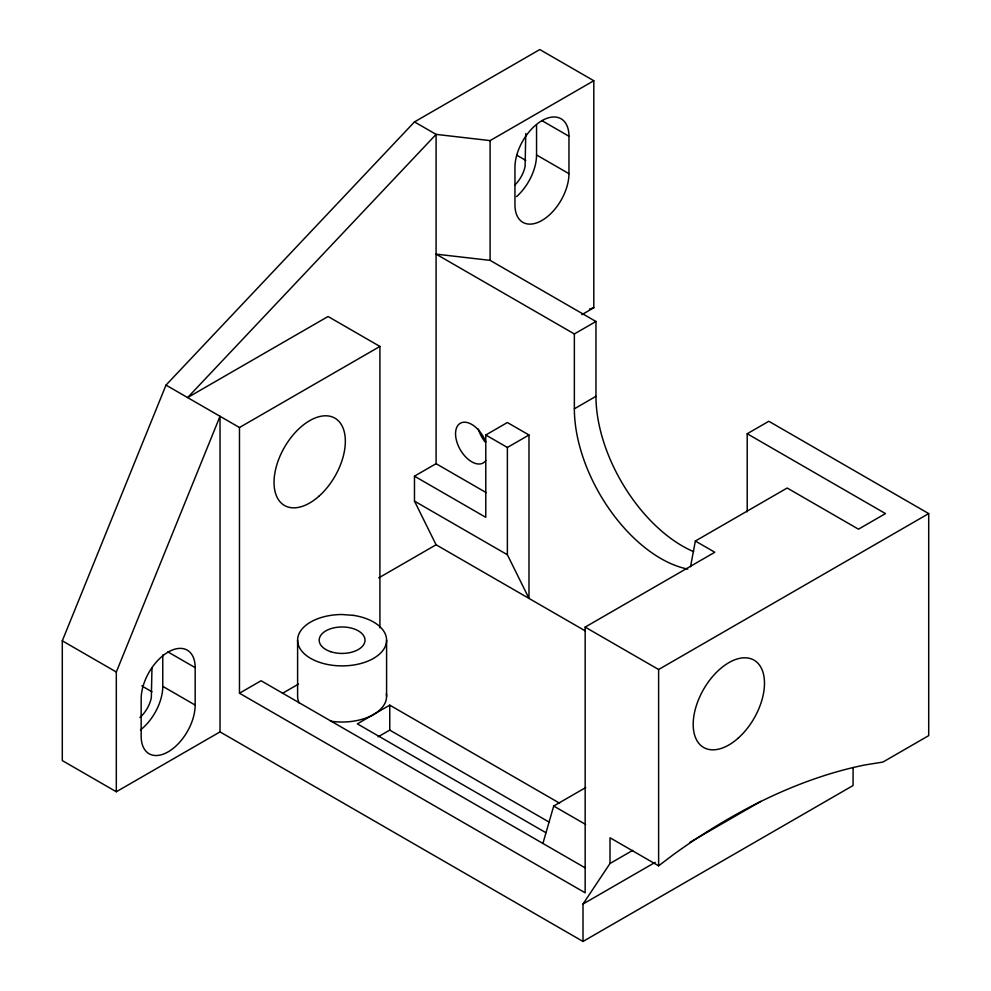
<?xml version="1.0" encoding="UTF-8"?>
<svg xmlns="http://www.w3.org/2000/svg" width="991" height="991" viewBox="0 0 991 991"><rect width="100%" height="100%" fill="white"/><g stroke="black" fill="none" stroke-linecap="round" stroke-linejoin="round"><path stroke-width="1.49" d="M151.97 667.922L151.326 697.775A22.781 13.156 -60 0 1 139.929 717.509M525.75 133.537L525.106 166.377A22.781 13.156 -60 0 1 514.713 185.181M690.516 566.703L695.36 541.024L787.176 488.018L858.479 529.182L885.483 513.586L747.214 433.748L747.214 508.594A122.227 70.559 60 0 1 747.164 511.814M542.907 843.452L553.709 806.03L585.718 787.548M853.078 767.567L853.078 785.529L583.005 941.45L220.027 731.891L116.319 791.759L62.297 760.58L62.297 640.818L166.005 385.103L414.473 121.905L539.798 49.55L593.807 80.729L593.807 307.767L581.841 314.68M116.319 791.759L116.319 672.009L220.027 416.294L220.027 731.891M583.005 941.45L583.005 904.027L610.01 863.483L632.704 850.377M610.01 863.483L610.01 837.767L658.619 865.824L673.385 854.614A623.327 359.882 -60 0 1 864.821 764.978L882.931 762.054L928.703 735.632L928.703 513.586L768.818 421.274L747.214 433.748M414.473 121.905L436.09 134.38L490.099 140.611L593.807 80.729M166.005 385.103L239.475 427.517L379.912 346.429L379.912 627.811M595.963 321.48L490.099 260.36L436.09 254.13L574.359 333.955L595.963 321.48L595.963 396.326A122.227 70.559 60 0 0 693.675 551.677M585.173 630.846L436.09 544.777L414.473 501.112L414.473 476.163L436.09 463.689L486.259 492.663M414.473 476.163L485.776 517.327L485.776 434.999L507.38 422.525L528.983 434.999L528.983 598.415L507.38 554.749L507.38 447.474L528.983 434.999M687.779 569.082A122.227 70.559 60 0 1 574.359 408.8L595.963 396.326M378.735 577.889L436.09 544.777M239.475 427.517L239.475 693.217L261.079 680.743L585.483 868.029M282.435 693.353L298.464 684.112M559.581 803.181L389.76 705.146L357.355 723.851L545.892 832.7M378.091 736.821L389.76 730.094L548.89 821.96M239.475 693.217L585.161 892.804L585.161 627.105L714.796 552.26L695.36 541.024M585.161 627.105L658.619 669.507L928.703 513.586M583.005 904.027L655.2 862.343M689.959 842.276L760.828 801.36M589.484 309.019L593.807 307.767M541.743 120.53L568.958 136.25L568.958 173.673A38.191 22.05 -60 0 1 541.953 220.448A38.191 22.05 -60 0 1 514.948 204.852L514.948 167.429A38.191 22.05 -60 0 1 541.953 120.654A38.191 22.05 -60 0 1 568.958 136.25M536.552 125.015L536.552 154.955L568.958 173.673M516.856 155.24L525.75 160.381M379.912 346.429L328.058 316.501L187.621 397.577L436.09 134.38L436.09 463.689M485.776 434.999L507.38 447.474M414.473 501.112L507.38 554.749M553.709 806.03L585.644 824.462M167.95 651.929L195.177 667.649L195.177 705.072A38.191 22.05 -60 0 1 168.173 751.847A38.191 22.05 -60 0 1 141.168 736.251L141.168 698.828A38.191 22.05 -60 0 1 168.173 652.053A38.191 22.05 -60 0 1 195.177 667.649M162.772 654.915L162.772 686.354L195.177 705.072M141.8 685.908L151.97 691.78M62.297 640.818L116.319 672.009M658.619 669.507L658.619 865.824M574.359 333.955L574.359 408.8M490.099 140.611L490.099 260.36M389.76 705.146L389.76 730.094M386.589 640.198L386.589 696.339M297.61 640.198L297.61 696.339A44.496 25.692 0 0 0 299.121 702.978M386.341 693.65A44.496 25.692 0 0 1 330.585 721.151M485.243 442.159A22.917 13.23 60 0 1 478.368 429.153M162.772 686.354A38.191 22.05 -60 0 1 140.462 729.946M536.552 154.955A38.191 22.05 -60 0 1 516.534 196.639M485.763 460.567A22.917 13.23 60 0 1 461.323 451.425A22.917 13.23 60 0 1 461.323 422.761A22.917 13.23 60 0 1 485.763 441.862M353.614 615.386L342.093 614.519A44.496 25.692 0 0 0 301.772 651.062A44.496 25.692 0 0 0 376.184 656.711A44.496 25.692 0 0 0 353.614 615.386M318.916 496.256A50.417 29.111 -60 0 0 334.896 418.152A50.417 29.111 -60 0 0 275.25 471.047A50.417 29.111 -60 0 0 318.916 496.256M330.635 651.657A22.917 13.23 0 0 0 365.01 640.198A22.917 13.23 0 0 0 330.635 628.74A22.917 13.23 0 0 0 330.635 651.657M738.072 738.245A50.417 29.111 -60 0 0 754.052 660.155A50.417 29.111 -60 0 0 694.406 713.037A50.417 29.111 -60 0 0 738.072 738.245"/></g></svg>
